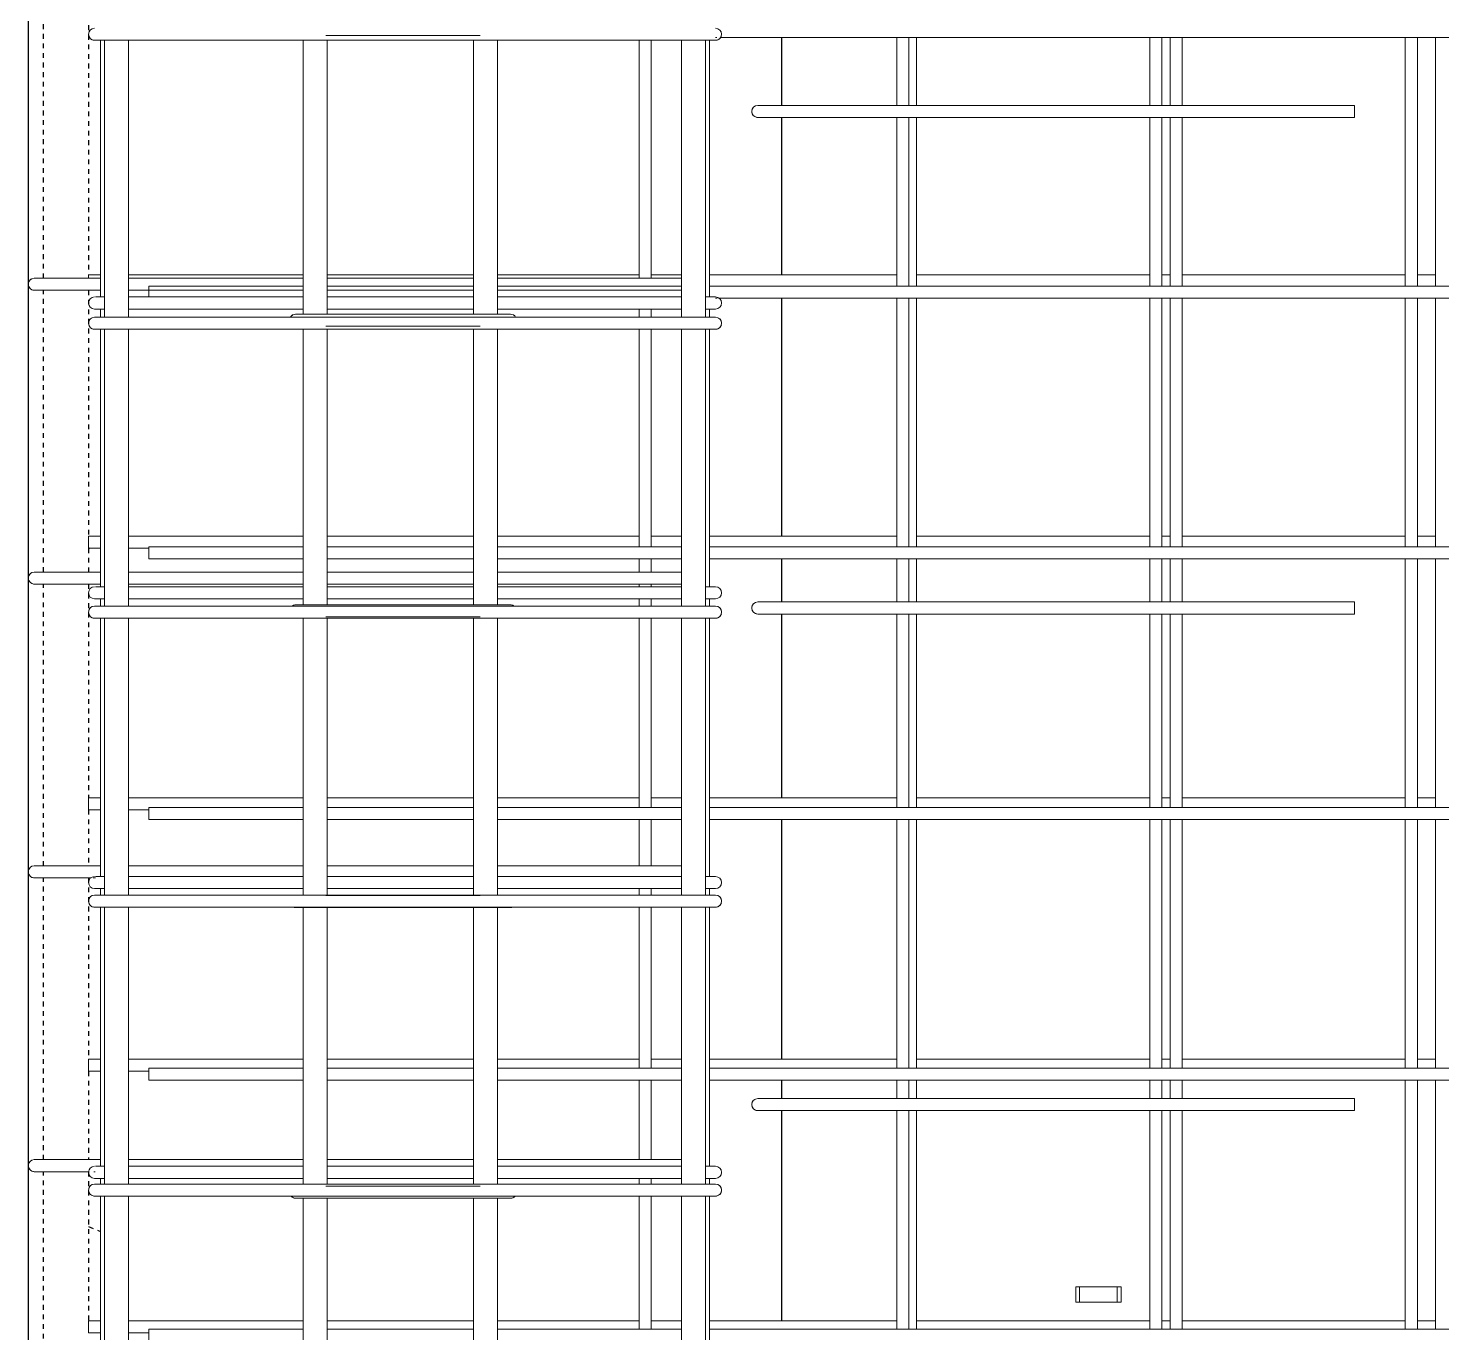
# Model space of a CAD drawing. Header units: millimetres. Extents: x -1209 to 17985, y -2296 to 18684.
# Drawn here: x 1089 to 2027, y 545 to 1411 of the extents above; entities that cross this region are included whole.
import ezdxf

# ---------------------------------------------------------------- set-up
doc = ezdxf.new("R2010")
doc.units = ezdxf.units.MM
doc.linetypes.add('Dash', pattern=[6.36, 3.18, -3.18])
for name, color, linetype, lineweight in [('A-GENM', 13, 'Continuous', 18), ('A-WALL', 113, 'Continuous', 25), ('A-WALL-HDLN', 110, 'Dash', 25), ('S-RBAR', 171, 'Continuous', 18)]:
    doc.layers.add(name, color=color, linetype=linetype, lineweight=lineweight)

# ---------------------------------------------------------------- blocks, each defined once
blk = doc.blocks.new('RR spread anchor face based - RR-SA-2_5-150-V4-Elevation Front Copy 1')
at = {"layer": 'A-GENM'}
for p, q in [((1783.8, 574.9), (1786.3, 574.9)), ((1783.8, 564.9), (1783.8, 574.9)), ((1786.3, 574.9), (1811.3, 574.9)), ((1786.3, 574.9), (1786.3, 564.9)), ((1811.3, 574.9), (1813.8, 574.9)), ((1811.3, 574.9), (1811.3, 564.9)), ((1813.8, 574.9), (1813.8, 564.9)), ((1786.3, 564.9), (1783.8, 564.9)), ((1811.3, 564.9), (1786.3, 564.9)), ((1813.8, 564.9), (1811.3, 564.9))]:
    blk.add_line(p, q, dxfattribs=at)

msp = doc.modelspace()

# ---------------------------------------------------------------- linework, layer by layer
at = {"layer": 'A-WALL'}
for p, q in [((1088.80383, 3040), (1088.80383, -1395)), ((1588.80383, 1359.3102), (1588.80383, 1404.46235)), ((1588.80383, 1246.89312), (1588.80383, 1351.3102)), ((1588.80383, 1073.30025), (1588.80383, 1231.37095)), ((1588.80383, 1029.66029), (1588.80383, 1058.27955)), ((1588.80383, 899.70737), (1588.80383, 1021.66029)), ((1588.80383, 726.1145), (1588.80383, 885.18816)), ((1588.80383, 700.01039), (1588.80383, 712.09676)), ((1588.80383, 552.52162), (1588.80383, 691.73298))]:
    msp.add_line(p, q, dxfattribs=at)
at = {"layer": 'A-WALL-HDLN'}
for p, q in [((1098.80641, 1244.59091), (1098.80641, 1431.63636)), ((1128.80383, 1412.486), (1128.80383, 1246.89312)), ((1098.80641, 1049.54545), (1098.80641, 1236.59091)), ((1128.80383, 1236.59091), (1128.80383, 1073.30025)), ((1128.80383, 1065.30025), (1128.80383, 1049.54545)), ((1129.55445, 1065.30025), (1128.85344, 1065.01984)), ((1098.80641, 854.5), (1098.80641, 1041.54545)), ((1128.80383, 1041.54545), (1128.80383, 899.70737)), ((1128.80383, 891.70737), (1128.80383, 854.5)), ((1098.80641, 659.45455), (1098.80641, 846.5)), ((1128.80383, 846.5), (1128.80383, 726.1145)), ((1128.80383, 718.1145), (1128.80383, 659.45455)), ((1098.80641, 464.40909), (1098.80641, 651.45455)), ((1128.80383, 651.45455), (1128.80383, 552.52162)), ((1128.85344, 614.98016), (1136.80383, 611.8))]:
    msp.add_line(p, q, dxfattribs=at)
at = {"layer": 'S-RBAR'}
for p, q in [((1152.80383, 1402.52386), (1132.80383, 1402.52386)), ((1136.80383, 1232.13251), (1136.80383, 1402.52386)), ((1139.41105, 1218.69949), (1139.41105, 1402.52386)), ((1152.80383, 1402.52386), (1524.80383, 1402.52386)), ((1155.41105, 1218.69949), (1155.41105, 1402.52386)), ((1271.15383, 1220.72267), (1271.15383, 1402.52386)), ((1286.19786, 1405.70822), (1388.69786, 1405.70822)), ((1287.15383, 1220.72267), (1287.15383, 1402.52386)), ((1384.20383, 1220.72267), (1384.20383, 1402.52386)), ((1400.20383, 1220.72267), (1400.20383, 1402.52386)), ((1494.0816, 1244.59091), (1494.0816, 1402.52386)), ((1502.0816, 1244.59091), (1502.0816, 1402.52386)), ((1522.19661, 1218.69949), (1522.19661, 1402.52386)), ((1538.94597, 1402.52386), (1524.80383, 1402.52386)), ((1538.19661, 1218.69949), (1538.19661, 1402.52386)), ((1544.80383, 1402.52386), (1538.94597, 1402.52386)), ((1544.80383, 1402.52386), (1538.94597, 1402.52386)), ((1540.80383, 1232.13251), (1540.80383, 1402.52386)), ((1544.80383, 1404.46235), (1545.60184, 1404.46235)), ((1547.88007, 1404.46235), (2518.80383, 1404.46235)), ((1665.09781, 1359.3102), (1665.09781, 1404.46235)), ((1673.09781, 1359.3102), (1673.09781, 1404.46235)), ((1678.20198, 1359.3102), (1678.20198, 1404.46235)), ((1832.98901, 1359.3102), (1832.98901, 1404.46235)), ((1840.98901, 1359.3102), (1840.98901, 1404.46235)), ((1846.32235, 1359.3102), (1846.32235, 1404.46235)), ((1854.32235, 1359.3102), (1854.32235, 1404.46235)), ((2002.44272, 1239.37095), (2002.44272, 1404.46235)), ((2010.44272, 1239.37095), (2010.44272, 1404.46235)), ((2022.44272, 1239.37095), (2022.44272, 1404.46235)), ((1608.80383, 1359.3102), (1572.80383, 1359.3102)), ((1608.80383, 1351.3102), (1572.80383, 1351.3102)), ((1608.80383, 1359.3102), (1968.80383, 1359.3102)), ((1608.80383, 1351.3102), (1968.80383, 1351.3102)), ((1665.09781, 1239.37095), (1665.09781, 1351.3102)), ((1673.09781, 1239.37095), (1673.09781, 1351.3102)), ((1678.20198, 1239.37095), (1678.20198, 1351.3102)), ((1832.98901, 1239.37095), (1832.98901, 1351.3102)), ((1840.98901, 1239.37095), (1840.98901, 1351.3102)), ((1846.32235, 1239.37095), (1846.32235, 1351.3102)), ((1854.32235, 1239.37095), (1854.32235, 1351.3102)), ((1968.80383, 1351.3102), (1968.80383, 1359.3102)), ((1112.80383, 1244.59091), (1092.80383, 1244.59091)), ((1112.80383, 1244.59091), (1136.80383, 1244.59091)), ((1128.80383, 1246.89312), (1136.80383, 1246.89312)), ((1128.80383, 1244.59091), (1128.80383, 1246.89312)), ((1155.41105, 1246.89312), (1271.15383, 1246.89312)), ((1155.41105, 1244.59091), (1271.15383, 1244.59091)), ((1168.80383, 1239.37095), (1271.15383, 1239.37095)), ((1168.80383, 1232.13251), (1168.80383, 1239.37095)), ((1287.15383, 1246.89312), (1384.20383, 1246.89312)), ((1287.15383, 1244.59091), (1384.20383, 1244.59091)), ((1287.15383, 1239.37095), (1384.20383, 1239.37095)), ((1400.20383, 1246.89312), (1494.0816, 1246.89312)), ((1400.20383, 1244.59091), (1522.19661, 1244.59091)), ((1400.20383, 1239.37095), (1522.19661, 1239.37095)), ((1502.0816, 1246.89312), (1522.19661, 1246.89312)), ((1540.80383, 1246.89312), (1665.09781, 1246.89312)), ((1540.80383, 1239.37095), (2518.80383, 1239.37095)), ((1678.20198, 1246.89312), (1832.98901, 1246.89312)), ((1840.98901, 1246.89312), (1846.32235, 1246.89312)), ((1854.32235, 1246.89312), (2002.44272, 1246.89312)), ((2010.44272, 1246.89312), (2022.44272, 1246.89312)), ((1112.80383, 1236.59091), (1092.80383, 1236.59091)), ((1112.80383, 1236.59091), (1136.80383, 1236.59091)), ((1133.48531, 1232.13251), (1138.66169, 1232.13251)), ((1138.66169, 1232.13251), (1139.3174, 1232.13251)), ((1155.41105, 1236.59091), (1271.15383, 1236.59091)), ((1271.15383, 1232.13251), (1155.41105, 1232.13251)), ((1287.15383, 1236.59091), (1384.20383, 1236.59091)), ((1384.20383, 1232.13251), (1287.15383, 1232.13251)), ((1400.20383, 1236.59091), (1522.19661, 1236.59091)), ((1522.19661, 1232.13251), (1400.20383, 1232.13251)), ((1538.29026, 1232.13251), (1538.94597, 1232.13251)), ((1538.94597, 1232.13251), (1544.80383, 1232.13251)), ((1544.80383, 1231.37095), (1545.75679, 1231.37095)), ((1546.97699, 1231.37095), (2518.80383, 1231.37095)), ((1665.09781, 1066.27955), (1665.09781, 1231.37095)), ((1673.09781, 1066.27955), (1673.09781, 1231.37095)), ((1678.20198, 1066.27955), (1678.20198, 1231.37095)), ((1832.98901, 1066.27955), (1832.98901, 1231.37095)), ((1840.98901, 1066.27955), (1840.98901, 1231.37095)), ((1846.32235, 1066.27955), (1846.32235, 1231.37095)), ((1854.32235, 1066.27955), (1854.32235, 1231.37095)), ((2002.44272, 1066.27955), (2002.44272, 1231.37095)), ((2010.44272, 1066.27955), (2010.44272, 1231.37095)), ((2022.44272, 1066.27955), (2022.44272, 1231.37095)), ((1132.80383, 1224.13251), (1138.93482, 1224.13251)), ((1136.80383, 1218.69949), (1136.80383, 1224.13251)), ((1271.15383, 1224.13251), (1155.41105, 1224.13251)), ((1286.19786, 1220.72267), (1266.19786, 1220.72267)), ((1286.19372, 1220.72267), (1272.09313, 1220.72267)), ((1286.19786, 1220.72267), (1388.69786, 1220.72267)), ((1384.20383, 1224.13251), (1287.15383, 1224.13251)), ((1408.69786, 1220.72267), (1388.69786, 1220.72267)), ((1522.19661, 1224.13251), (1400.20383, 1224.13251)), ((1494.0816, 1218.69949), (1494.0816, 1224.13251)), ((1502.0816, 1218.69949), (1502.0816, 1224.13251)), ((1538.34535, 1224.13251), (1544.80383, 1224.13251)), ((1540.80383, 1218.69949), (1540.80383, 1224.13251)), ((1152.80383, 1218.69949), (1132.80383, 1218.69949)), ((1152.80383, 1210.69949), (1132.80383, 1210.69949)), ((1136.80383, 1039.75901), (1136.80383, 1210.69949)), ((1139.41105, 1026.87513), (1139.41105, 1210.69949)), ((1152.80383, 1218.69949), (1524.80383, 1218.69949)), ((1152.80383, 1210.69949), (1524.80383, 1210.69949)), ((1155.41105, 1026.87513), (1155.41105, 1210.69949)), ((1271.15383, 1027.73712), (1271.15383, 1210.69949)), ((1286.19786, 1212.72267), (1388.69786, 1212.72267)), ((1287.15383, 1027.73712), (1287.15383, 1210.69949)), ((1384.20383, 1027.73712), (1384.20383, 1210.69949)), ((1400.20383, 1027.73712), (1400.20383, 1210.69949)), ((1494.0816, 1066.27955), (1494.0816, 1210.69949)), ((1502.0816, 1066.27955), (1502.0816, 1210.69949)), ((1522.19661, 1026.87513), (1522.19661, 1210.69949)), ((1544.80383, 1218.69949), (1524.80383, 1218.69949)), ((1544.80383, 1218.69949), (1524.80383, 1218.69949)), ((1538.94597, 1210.69949), (1524.80383, 1210.69949)), ((1538.19661, 1026.87513), (1538.19661, 1210.69949)), ((1544.80383, 1210.69949), (1538.94597, 1210.69949)), ((1544.80383, 1210.69949), (1538.94597, 1210.69949)), ((1540.80383, 1039.75901), (1540.80383, 1210.69949)), ((1128.80383, 1073.30025), (1136.80383, 1073.30025)), ((1128.80383, 1065.30025), (1128.80383, 1073.30025)), ((1155.41105, 1073.30025), (1271.15383, 1073.30025)), ((1287.15383, 1073.30025), (1384.20383, 1073.30025)), ((1400.20383, 1073.30025), (1494.0816, 1073.30025)), ((1502.0816, 1073.30025), (1522.19661, 1073.30025)), ((1540.80383, 1073.30025), (1665.09781, 1073.30025)), ((1678.20198, 1073.30025), (1832.98901, 1073.30025)), ((1840.98901, 1073.30025), (1846.32235, 1073.30025)), ((1854.32235, 1073.30025), (2002.44272, 1073.30025)), ((2010.44272, 1073.30025), (2022.44272, 1073.30025)), ((1128.80383, 1065.30025), (1136.80383, 1065.30025)), ((1155.41105, 1065.30025), (1168.80383, 1065.30025)), ((1168.80383, 1066.27955), (1271.15383, 1066.27955)), ((1168.80383, 1058.27955), (1168.80383, 1066.27955)), ((1287.15383, 1066.27955), (1384.20383, 1066.27955)), ((1400.20383, 1066.27955), (1522.19661, 1066.27955)), ((1540.80383, 1066.27955), (2518.80383, 1066.27955)), ((1168.80383, 1058.27955), (1271.15383, 1058.27955)), ((1287.15383, 1058.27955), (1384.20383, 1058.27955)), ((1400.20383, 1058.27955), (1522.19661, 1058.27955)), ((1494.0816, 1049.54545), (1494.0816, 1058.27955)), ((1502.0816, 1049.54545), (1502.0816, 1058.27955)), ((1540.80383, 1058.27955), (2518.80383, 1058.27955)), ((1665.09781, 1029.66029), (1665.09781, 1058.27955)), ((1673.09781, 1029.66029), (1673.09781, 1058.27955)), ((1678.20198, 1029.66029), (1678.20198, 1058.27955)), ((1832.98901, 1029.66029), (1832.98901, 1058.27955)), ((1840.98901, 1029.66029), (1840.98901, 1058.27955)), ((1846.32235, 1029.66029), (1846.32235, 1058.27955)), ((1854.32235, 1029.66029), (1854.32235, 1058.27955)), ((2002.44272, 893.18816), (2002.44272, 1058.27955)), ((2010.44272, 893.18816), (2010.44272, 1058.27955)), ((2022.44272, 893.18816), (2022.44272, 1058.27955)), ((1112.80383, 1049.54545), (1092.80383, 1049.54545)), ((1112.80383, 1041.54545), (1092.80383, 1041.54545)), ((1112.80383, 1049.54545), (1136.80383, 1049.54545)), ((1112.80383, 1041.54545), (1136.80383, 1041.54545)), ((1155.41105, 1049.54545), (1271.15383, 1049.54545)), ((1155.41105, 1041.54545), (1271.15383, 1041.54545)), ((1287.15383, 1049.54545), (1384.20383, 1049.54545)), ((1287.15383, 1041.54545), (1384.20383, 1041.54545)), ((1400.20383, 1049.54545), (1522.19661, 1049.54545)), ((1400.20383, 1041.54545), (1522.19661, 1041.54545)), ((1494.0816, 1039.75901), (1494.0816, 1041.54545)), ((1502.0816, 1039.75901), (1502.0816, 1041.54545)), ((1132.80383, 1031.75901), (1138.93482, 1031.75901)), ((1133.48531, 1039.75901), (1138.66169, 1039.75901)), ((1136.80383, 1026.87513), (1136.80383, 1031.75901)), ((1138.66169, 1039.75901), (1139.3174, 1039.75901)), ((1271.15383, 1039.75901), (1155.41105, 1039.75901)), ((1271.15383, 1031.75901), (1155.41105, 1031.75901)), ((1384.20383, 1039.75901), (1287.15383, 1039.75901)), ((1384.20383, 1031.75901), (1287.15383, 1031.75901)), ((1522.19661, 1039.75901), (1400.20383, 1039.75901)), ((1522.19661, 1031.75901), (1400.20383, 1031.75901)), ((1494.0816, 1026.87513), (1494.0816, 1031.75901)), ((1502.0816, 1026.87513), (1502.0816, 1031.75901)), ((1538.29026, 1039.75901), (1538.94597, 1039.75901)), ((1538.34535, 1031.75901), (1544.80383, 1031.75901)), ((1538.94597, 1039.75901), (1544.80383, 1039.75901)), ((1540.80383, 1026.87513), (1540.80383, 1031.75901)), ((1152.80383, 1026.87513), (1132.80383, 1026.87513)), ((1152.80383, 1026.87513), (1524.80383, 1026.87513)), ((1286.19786, 1027.73712), (1266.19786, 1027.73712)), ((1286.19372, 1027.73712), (1272.09313, 1027.73712)), ((1286.19786, 1027.73712), (1388.69786, 1027.73712)), ((1408.69786, 1027.73712), (1388.69786, 1027.73712)), ((1544.80383, 1026.87513), (1524.80383, 1026.87513)), ((1544.80383, 1026.87513), (1524.80383, 1026.87513)), ((1608.80383, 1029.66029), (1572.80383, 1029.66029)), ((1608.80383, 1029.66029), (1968.80383, 1029.66029)), ((1968.80383, 1021.66029), (1968.80383, 1029.66029)), ((1152.80383, 1018.87513), (1132.80383, 1018.87513)), ((1136.80383, 847.38551), (1136.80383, 1018.87513)), ((1139.41105, 835.05076), (1139.41105, 1018.87513)), ((1152.80383, 1018.87513), (1524.80383, 1018.87513)), ((1155.41105, 835.05076), (1155.41105, 1018.87513)), ((1271.15383, 835.05076), (1271.15383, 1018.87513)), ((1286.19786, 1019.73712), (1388.69786, 1019.73712)), ((1287.15383, 835.05076), (1287.15383, 1018.87513)), ((1384.20383, 835.05076), (1384.20383, 1018.87513)), ((1400.20383, 835.05076), (1400.20383, 1018.87513)), ((1494.0816, 893.34282), (1494.0816, 1018.87513)), ((1502.0816, 893.34282), (1502.0816, 1018.87513)), ((1522.19661, 835.05076), (1522.19661, 1018.87513)), ((1538.94597, 1018.87513), (1524.80383, 1018.87513)), ((1538.19661, 835.05076), (1538.19661, 1018.87513)), ((1544.80383, 1018.87513), (1538.94597, 1018.87513)), ((1544.80383, 1018.87513), (1538.94597, 1018.87513)), ((1540.80383, 847.38551), (1540.80383, 1018.87513)), ((1608.80383, 1021.66029), (1572.80383, 1021.66029)), ((1608.80383, 1021.66029), (1968.80383, 1021.66029)), ((1665.09781, 893.18816), (1665.09781, 1021.66029)), ((1673.09781, 893.18816), (1673.09781, 1021.66029)), ((1678.20198, 893.18816), (1678.20198, 1021.66029)), ((1832.98901, 893.18816), (1832.98901, 1021.66029)), ((1840.98901, 893.18816), (1840.98901, 1021.66029)), ((1846.32235, 893.18816), (1846.32235, 1021.66029)), ((1854.32235, 893.18816), (1854.32235, 1021.66029)), ((1128.80383, 899.70737), (1136.80383, 899.70737)), ((1128.80383, 891.70737), (1128.80383, 899.70737)), ((1128.80383, 891.70737), (1136.80383, 891.70737)), ((1155.41105, 899.70737), (1271.15383, 899.70737)), ((1155.41105, 891.70737), (1168.80383, 891.70737)), ((1168.80383, 893.18816), (1271.15383, 893.18816)), ((1168.80383, 885.18816), (1168.80383, 893.18816)), ((1287.15383, 899.70737), (1384.20383, 899.70737)), ((1287.15383, 893.18816), (1384.20383, 893.18816)), ((1400.20383, 899.70737), (1494.0816, 899.70737)), ((1400.20383, 893.18816), (1522.19661, 893.18816)), ((1502.0816, 899.70737), (1522.19661, 899.70737)), ((1540.80383, 899.70737), (1665.09781, 899.70737)), ((1540.80383, 893.18816), (2518.80383, 893.18816)), ((1678.20198, 899.70737), (1832.98901, 899.70737)), ((1840.98901, 899.70737), (1846.32235, 899.70737)), ((1854.32235, 899.70737), (2002.44272, 899.70737)), ((2010.44272, 899.70737), (2022.44272, 899.70737)), ((1168.80383, 885.18816), (1271.15383, 885.18816)), ((1287.15383, 885.18816), (1384.20383, 885.18816)), ((1400.20383, 885.18816), (1522.19661, 885.18816)), ((1494.0816, 854.5), (1494.0816, 885.18816)), ((1502.0816, 854.5), (1502.0816, 885.18816)), ((1540.80383, 885.18816), (2518.80383, 885.18816)), ((1665.09781, 720.09676), (1665.09781, 885.18816)), ((1673.09781, 720.09676), (1673.09781, 885.18816)), ((1678.20198, 720.09676), (1678.20198, 885.18816)), ((1832.98901, 720.09676), (1832.98901, 885.18816)), ((1840.98901, 720.09676), (1840.98901, 885.18816)), ((1846.32235, 720.09676), (1846.32235, 885.18816)), ((1854.32235, 720.09676), (1854.32235, 885.18816)), ((2002.44272, 720.09676), (2002.44272, 885.18816)), ((2010.44272, 720.09676), (2010.44272, 885.18816)), ((2022.44272, 720.09676), (2022.44272, 885.18816)), ((1112.80383, 854.5), (1092.80383, 854.5)), ((1112.80383, 854.5), (1136.80383, 854.5)), ((1155.41105, 854.5), (1271.15383, 854.5)), ((1287.15383, 854.5), (1384.20383, 854.5)), ((1400.20383, 854.5), (1522.19661, 854.5)), ((1112.80383, 846.5), (1092.80383, 846.5)), ((1112.80383, 846.5), (1130.53556, 846.5)), ((1131.86719, 846.5), (1133.40988, 846.5)), ((1133.48531, 847.38551), (1138.66169, 847.38551)), ((1138.66169, 847.38551), (1139.3174, 847.38551)), ((1271.15383, 847.38551), (1155.41105, 847.38551)), ((1384.20383, 847.38551), (1287.15383, 847.38551)), ((1522.19661, 847.38551), (1400.20383, 847.38551)), ((1538.29026, 847.38551), (1538.94597, 847.38551)), ((1538.94597, 847.38551), (1544.80383, 847.38551)), ((1132.80383, 839.38551), (1138.93482, 839.38551)), ((1152.80383, 835.05076), (1132.80383, 835.05076)), ((1136.80383, 835.05076), (1136.80383, 839.38551)), ((1152.80383, 835.05076), (1524.80383, 835.05076)), ((1271.15383, 839.38551), (1155.41105, 839.38551)), ((1286.19786, 834.75157), (1388.69786, 834.75157)), ((1384.20383, 839.38551), (1287.15383, 839.38551)), ((1522.19661, 839.38551), (1400.20383, 839.38551)), ((1494.0816, 835.05076), (1494.0816, 839.38551)), ((1502.0816, 835.05076), (1502.0816, 839.38551)), ((1544.80383, 835.05076), (1524.80383, 835.05076)), ((1544.80383, 835.05076), (1524.80383, 835.05076)), ((1538.34535, 839.38551), (1544.80383, 839.38551)), ((1540.80383, 835.05076), (1540.80383, 839.38551)), ((1152.80383, 827.05076), (1132.80383, 827.05076)), ((1136.80383, 655.01202), (1136.80383, 827.05076)), ((1139.41105, 643.22639), (1139.41105, 827.05076)), ((1152.80383, 827.05076), (1524.80383, 827.05076)), ((1155.41105, 643.22639), (1155.41105, 827.05076)), ((1272.05572, 826.75157), (1266.19786, 826.75157)), ((1271.15383, 643.22639), (1271.15383, 826.75157)), ((1286.19786, 826.75157), (1272.05572, 826.75157)), ((1286.19786, 826.75157), (1388.69786, 826.75157)), ((1287.15383, 643.22639), (1287.15383, 826.75157)), ((1384.20383, 643.22639), (1384.20383, 826.75157)), ((1408.69786, 826.75157), (1388.69786, 826.75157)), ((1400.20383, 643.22639), (1400.20383, 826.75157)), ((1494.0816, 720.09676), (1494.0816, 827.05076)), ((1502.0816, 720.09676), (1502.0816, 827.05076)), ((1522.19661, 643.22639), (1522.19661, 827.05076)), ((1538.94597, 827.05076), (1524.80383, 827.05076)), ((1538.19661, 643.22639), (1538.19661, 827.05076)), ((1544.80383, 827.05076), (1538.94597, 827.05076)), ((1544.80383, 827.05076), (1538.94597, 827.05076)), ((1540.80383, 655.01202), (1540.80383, 827.05076)), ((1128.80383, 726.1145), (1136.80383, 726.1145)), ((1128.80383, 718.1145), (1128.80383, 726.1145)), ((1155.41105, 726.1145), (1271.15383, 726.1145)), ((1287.15383, 726.1145), (1384.20383, 726.1145)), ((1400.20383, 726.1145), (1494.0816, 726.1145)), ((1502.0816, 726.1145), (1522.19661, 726.1145)), ((1540.80383, 726.1145), (1665.09781, 726.1145)), ((1678.20198, 726.1145), (1832.98901, 726.1145)), ((1840.98901, 726.1145), (1846.32235, 726.1145)), ((1854.32235, 726.1145), (2002.44272, 726.1145)), ((2010.44272, 726.1145), (2022.44272, 726.1145)), ((1128.80383, 718.1145), (1136.80383, 718.1145)), ((1155.41105, 718.1145), (1168.80383, 718.1145)), ((1168.80383, 720.09676), (1271.15383, 720.09676)), ((1168.80383, 712.09676), (1168.80383, 720.09676)), ((1287.15383, 720.09676), (1384.20383, 720.09676)), ((1400.20383, 720.09676), (1522.19661, 720.09676)), ((1540.80383, 720.09676), (2518.80383, 720.09676)), ((1168.80383, 712.09676), (1271.15383, 712.09676)), ((1287.15383, 712.09676), (1384.20383, 712.09676)), ((1400.20383, 712.09676), (1522.19661, 712.09676)), ((1494.0816, 659.45455), (1494.0816, 712.09676)), ((1502.0816, 659.45455), (1502.0816, 712.09676)), ((1540.80383, 712.09676), (2518.80383, 712.09676)), ((1665.09781, 700.01039), (1665.09781, 712.09676)), ((1673.09781, 700.01039), (1673.09781, 712.09676)), ((1678.20198, 700.01039), (1678.20198, 712.09676)), ((1832.98901, 700.01039), (1832.98901, 712.09676)), ((1840.98901, 700.01039), (1840.98901, 712.09676)), ((1846.32235, 700.01039), (1846.32235, 712.09676)), ((1854.32235, 700.01039), (1854.32235, 712.09676)), ((2002.44272, 547.00536), (2002.44272, 712.09676)), ((2010.44272, 547.00536), (2010.44272, 712.09676)), ((2022.44272, 547.00536), (2022.44272, 712.09676)), ((1608.80383, 700.01039), (1572.80383, 700.01039)), ((1608.80383, 700.01039), (1968.80383, 700.01039)), ((1968.80383, 692.01039), (1968.80383, 700.01039)), ((1608.80383, 692.01039), (1572.80383, 692.01039)), ((1608.80383, 692.01039), (1968.80383, 692.01039)), ((1665.09781, 547.00536), (1665.09781, 691.73298)), ((1673.09781, 547.00536), (1673.09781, 691.73298)), ((1678.20198, 547.00536), (1678.20198, 691.73298)), ((1832.98901, 547.00536), (1832.98901, 692.01039)), ((1840.98901, 547.00536), (1840.98901, 692.01039)), ((1846.32235, 547.00536), (1846.32235, 692.01039)), ((1854.32235, 547.00536), (1854.32235, 692.01039)), ((1112.80383, 659.45455), (1092.80383, 659.45455)), ((1112.80383, 659.45455), (1136.80383, 659.45455)), ((1155.41105, 659.45455), (1271.15383, 659.45455)), ((1287.15383, 659.45455), (1384.20383, 659.45455)), ((1400.20383, 659.45455), (1522.19661, 659.45455)), ((1112.80383, 651.45455), (1092.80383, 651.45455)), ((1112.80383, 651.45455), (1128.86209, 651.45455)), ((1132.37507, 651.45455), (1133.18227, 651.45455)), ((1133.48531, 655.01202), (1138.66169, 655.01202)), ((1138.66169, 655.01202), (1139.3174, 655.01202)), ((1271.15383, 655.01202), (1155.41105, 655.01202)), ((1384.20383, 655.01202), (1287.15383, 655.01202)), ((1522.19661, 655.01202), (1400.20383, 655.01202)), ((1538.29026, 655.01202), (1538.94597, 655.01202)), ((1538.94597, 655.01202), (1544.80383, 655.01202)), ((1132.80383, 647.01202), (1138.93482, 647.01202)), ((1152.80383, 643.22639), (1132.80383, 643.22639)), ((1136.80383, 643.22639), (1136.80383, 647.01202)), ((1152.80383, 643.22639), (1524.80383, 643.22639)), ((1271.15383, 647.01202), (1155.41105, 647.01202)), ((1286.19786, 641.76602), (1388.69786, 641.76602)), ((1384.20383, 647.01202), (1287.15383, 647.01202)), ((1522.19661, 647.01202), (1400.20383, 647.01202)), ((1494.0816, 643.22639), (1494.0816, 647.01202)), ((1502.0816, 643.22639), (1502.0816, 647.01202)), ((1544.80383, 643.22639), (1524.80383, 643.22639)), ((1544.80383, 643.22639), (1524.80383, 643.22639)), ((1538.34535, 647.01202), (1544.80383, 647.01202)), ((1540.80383, 643.22639), (1540.80383, 647.01202)), ((1152.80383, 635.22639), (1132.80383, 635.22639)), ((1136.80383, 462.63852), (1136.80383, 635.22639)), ((1139.41105, 451.40202), (1139.41105, 635.22639)), ((1152.80383, 635.22639), (1524.80383, 635.22639)), ((1155.41105, 451.40202), (1155.41105, 635.22639)), ((1272.05572, 633.76602), (1266.19786, 633.76602)), ((1271.15383, 451.40202), (1271.15383, 633.76602)), ((1286.19786, 633.76602), (1272.05572, 633.76602)), ((1286.19786, 633.76602), (1388.69786, 633.76602)), ((1287.15383, 451.40202), (1287.15383, 633.76602)), ((1384.20383, 451.40202), (1384.20383, 633.76602)), ((1408.69786, 633.76602), (1388.69786, 633.76602)), ((1400.20383, 451.40202), (1400.20383, 633.76602)), ((1494.0816, 547.00536), (1494.0816, 635.22639)), ((1502.0816, 547.00536), (1502.0816, 635.22639)), ((1522.19661, 451.40202), (1522.19661, 635.22639)), ((1538.94597, 635.22639), (1524.80383, 635.22639)), ((1538.19661, 451.40202), (1538.19661, 635.22639)), ((1544.80383, 635.22639), (1538.94597, 635.22639)), ((1544.80383, 635.22639), (1538.94597, 635.22639)), ((1540.80383, 462.63852), (1540.80383, 635.22639)), ((1128.80383, 552.52162), (1136.80383, 552.52162)), ((1128.80383, 544.52162), (1128.80383, 552.52162)), ((1128.80383, 544.52162), (1136.80383, 544.52162)), ((1155.41105, 552.52162), (1271.15383, 552.52162)), ((1155.41105, 544.52162), (1168.80383, 544.52162)), ((1168.80383, 547.00536), (1271.15383, 547.00536)), ((1168.80383, 539.00536), (1168.80383, 547.00536)), ((1287.15383, 552.52162), (1384.20383, 552.52162)), ((1287.15383, 547.00536), (1384.20383, 547.00536)), ((1400.20383, 552.52162), (1494.0816, 552.52162)), ((1400.20383, 547.00536), (1522.19661, 547.00536)), ((1502.0816, 552.52162), (1522.19661, 552.52162)), ((1540.80383, 552.52162), (1665.09781, 552.52162)), ((1540.80383, 547.00536), (2518.80383, 547.00536)), ((1678.20198, 552.52162), (1832.98901, 552.52162)), ((1840.98901, 552.52162), (1846.32235, 552.52162)), ((1854.32235, 552.52162), (2002.44272, 552.52162)), ((2010.44272, 552.52162), (2022.44272, 552.52162))]:
    msp.add_line(p, q, dxfattribs=at)
for centre, start, end in [((1132.80383, 1406.52386), 90, 270), ((1132.80383, 1406.52386), 120, 165), ((1544.80383, 1406.52386), 270, 90), ((1544.80383, 1406.52386), 270, 90), ((1132.80383, 1406.52386), 195, 240), ((1132.80383, 1406.52386), 255, 270), ((1544.80383, 1406.52386), 270, 285), ((1544.80383, 1406.52386), 300, 328.88615431), ((1572.80383, 1355.3102), 90, 270), ((1572.80383, 1355.3102), 120, 165), ((1572.80383, 1355.3102), 195, 240), ((1572.80383, 1355.3102), 255, 270), ((1092.80383, 1240.59091), 90, 270), ((1092.80383, 1240.59091), 124.90205675, 165), ((1092.80383, 1240.59091), 195, 235.09794325), ((1092.80383, 1240.59091), 255, 270), ((1132.80383, 1228.13251), 90, 270), ((1544.80383, 1228.13251), 270, 90), ((1266.19786, 1216.72267), 90, 150), ((1266.23526, 1216.72267), 90, 150), ((1266.23526, 1216.72267), 120, 150), ((1408.69786, 1216.72267), 30, 90), ((1408.69786, 1216.72267), 30, 60), ((1132.80383, 1214.69949), 90, 270), ((1132.80383, 1214.69949), 120, 165), ((1132.80383, 1214.69949), 195, 240), ((1132.80383, 1214.69949), 255, 270), ((1544.80383, 1214.69949), 270, 90), ((1544.80383, 1214.69949), 270, 90), ((1544.80383, 1214.69949), 270, 285), ((1544.80383, 1214.69949), 15, 60), ((1544.80383, 1214.69949), 300, 345), ((1092.80383, 1045.54545), 90, 270), ((1092.80383, 1045.54545), 124.90205675, 165), ((1092.80383, 1045.54545), 195, 235.09794325), ((1092.80383, 1045.54545), 255, 270), ((1132.80383, 1035.75901), 90, 270), ((1544.80383, 1035.75901), 270, 90), ((1132.80383, 1022.87513), 90, 270), ((1132.80383, 1022.87513), 120, 165), ((1266.19786, 1023.73712), 90, 120), ((1266.23526, 1023.73712), 90, 120), ((1408.69786, 1023.73712), 60, 90), ((1544.80383, 1022.87513), 270, 90), ((1544.80383, 1022.87513), 270, 90), ((1544.80383, 1022.87513), 15, 60), ((1572.80383, 1025.66029), 90, 270), ((1572.80383, 1025.66029), 120, 165), ((1572.80383, 1025.66029), 195, 240), ((1132.80383, 1022.87513), 195, 240), ((1132.80383, 1022.87513), 255, 270), ((1544.80383, 1022.87513), 270, 285), ((1544.80383, 1022.87513), 300, 345), ((1572.80383, 1025.66029), 255, 270), ((1092.80383, 850.5), 90, 270), ((1092.80383, 850.5), 124.90205675, 165), ((1092.80383, 850.5), 195, 235.09794325), ((1092.80383, 850.5), 255, 270), ((1132.80383, 843.38551), 90, 270), ((1544.80383, 843.38551), 270, 90), ((1132.80383, 831.05076), 90, 270), ((1544.80383, 831.05076), 270, 90), ((1544.80383, 831.05076), 270, 90), ((1132.80383, 831.05076), 120, 165), ((1132.80383, 831.05076), 195, 240), ((1132.80383, 831.05076), 255, 270), ((1266.19786, 830.75157), 255, 270), ((1266.23526, 830.75157), 255, 270), ((1266.23526, 830.75157), 255, 270), ((1408.69786, 830.75157), 270, 285), ((1408.69786, 830.75157), 270, 285), ((1544.80383, 831.05076), 270, 285), ((1544.80383, 831.05076), 15, 60), ((1544.80383, 831.05076), 300, 345), ((1572.80383, 696.01039), 90, 270), ((1572.80383, 696.01039), 120, 165), ((1572.80383, 696.01039), 195, 240), ((1572.80383, 696.01039), 255, 270), ((1092.80383, 655.45455), 90, 270), ((1092.80383, 655.45455), 124.90205675, 165), ((1092.80383, 655.45455), 195, 235.09794325), ((1092.80383, 655.45455), 255, 270), ((1132.80383, 651.01202), 90, 270), ((1544.80383, 651.01202), 270, 90), ((1132.80383, 639.22639), 90, 270), ((1132.80383, 639.22639), 120, 165), ((1132.80383, 639.22639), 195, 240), ((1544.80383, 639.22639), 270, 90), ((1544.80383, 639.22639), 270, 90), ((1544.80383, 639.22639), 15, 60), ((1544.80383, 639.22639), 300, 345), ((1132.80383, 639.22639), 255, 270), ((1266.19786, 637.76602), 225, 270), ((1266.23526, 637.76602), 225, 240), ((1266.23526, 637.76602), 225, 270), ((1266.23526, 637.76602), 255, 270), ((1408.69786, 637.76602), 270, 315), ((1408.69786, 637.76602), 270, 285), ((1408.69786, 637.76602), 300, 315), ((1544.80383, 639.22639), 270, 285)]:
    msp.add_arc(centre, 4, start, end, dxfattribs=at)

# ---------------------------------------------------------------- block references
at = {"layer": 'A-GENM'}
msp.add_blockref('RR spread anchor face based - RR-SA-2_5-150-V4-Elevation Front Copy 1', (0, 0), dxfattribs=at)

doc.saveas('drawing.dxf')
